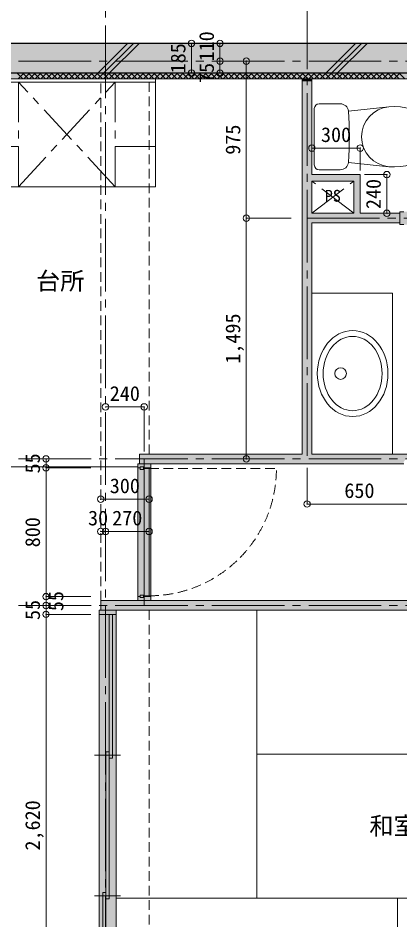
# Model space of a CAD drawing. Units: millimetres at full size, sheet at 1:50. Extents: x -9674 to 9699, y -6794 to 6791.
# Drawn here: x -3020 to -651, y -2091 to 3509 of the extents above; entities that cross this region are included whole.
import ezdxf
from ezdxf.enums import TextEntityAlignment as Align

# ---------------------------------------------------------------- set-up
doc = ezdxf.new("R2010")
doc.units = ezdxf.units.MM
doc.header["$LTSCALE"] = 50
doc.header["$PDMODE"] = 32
doc.header["$PDSIZE"] = 40
for name, pattern in [('CHAIN1', [8, 5, -1, 1, -1]), ('CHAIN2', [12, 9, -1, 1, -1]), ('DASHED1', [1.8, 1.2, -0.6])]:
    doc.linetypes.add(name, pattern=pattern)
for name, color, linetype, lineweight in [('1-0_芯', 7, 'CHAIN2', 9), ('1-1_躯体', 2, 'Continuous', 25), ('1-2_間仕切', 3, 'Continuous', 18), ('1-3_建具', 3, 'Continuous', 18), ('1-4_仕上げ', 4, 'Continuous', 9), ('1-5_設備', 7, 'Continuous', 9), ('1-7_その他', 7, 'DASHED1', 9), ('1-8_ハッチ', 4, 'Continuous', 9), ('1-A_文字', 7, 'Continuous', 9), ('1-B_寸法', 7, 'Continuous', 9), ('1-C_梁', 7, 'DASHED1', 9)]:
    doc.layers.add(name, color=color, linetype=linetype, lineweight=lineweight)
for name, color, linetype in [('4-0', 1, 'Continuous'), ('4-2', 4, 'Continuous'), ('4-F', 4, 'Continuous')]:
    doc.layers.add(name, color=color, linetype=linetype)
doc.styles.add('ＭＳ ゴシック', font='')
doc.styles.get('ＭＳ ゴシック').set_extended_font_data('MS Gothic')

msp = doc.modelspace()

# ---------------------------------------------------------------- linework, layer by layer
at = {"layer": '1-0_芯'}
for p, q in [((-2477.5, -4188.13), (-2477.5, 4241.87)), ((-1227.5, 4241.87), (-1227.5, 771.87)), ((-8417.5, 3241.87), (8192.5, 3241.87)), ((-1227.5, 2266.87), (122.5, 2266.87)), ((-8417.5, 771.87), (8192.5, 771.87)), ((-2237.5, -138.13), (-2237.5, 771.87)), ((-8417.5, -138.13), (2822.5, -138.13))]:
    msp.add_line(p, q, dxfattribs=at)
at = {"layer": '1-1_躯体'}
for p, q in [((6382.5, 3351.87), (-7017.5, 3351.87)), ((6082.5, 3166.87), (-6617.5, 3166.87))]:
    msp.add_line(p, q, dxfattribs=at)
at = {"layer": '1-2_間仕切'}
for p, q in [((-1257.5, 801.87), (-1257.5, 3131.87)), ((-1197.5, 2536.87), (-1197.5, 3131.87)), ((-897.5, 2536.87), (-1197.5, 2536.87)), ((-897.5, 2536.87), (-897.5, 2296.87)), ((-937.5, 2496.87), (-1197.5, 2496.87)), ((-1197.5, 2496.87), (-1197.5, 2296.87)), ((-937.5, 2496.87), (-937.5, 2296.87)), ((-1197.5, 2296.87), (-937.5, 2296.87)), ((-897.5, 2296.87), (-652.5, 2296.87)), ((-1197.5, 2236.87), (-652.5, 2236.87)), ((-1197.5, 2236.87), (-1197.5, 801.87)), ((-2267.5, 741.87), (-2267.5, 801.87)), ((-2267.5, 801.87), (-1257.5, 801.87)), ((-1197.5, 801.87), (-590, 801.87)), ((-627.5, 741.87), (-2267.5, 741.87)), ((-2507.5, -108.13), (242.5, -108.13)), ((-2507.5, -168.13), (-2507.5, -108.13)), ((-2507.5, -168.13), (-557.5, -168.13))]:
    msp.add_line(p, q, dxfattribs=at)
at = {"layer": '1-3_建具'}
for p, q in [((-652.5, 2226.87), (-652.5, 2306.87)), ((-627.5, 2306.87), (-652.5, 2306.87)), ((-627.5, 2226.87), (-652.5, 2226.87)), ((-2197.5, 741.87), (-2277.5, 741.87)), ((-2277.5, 741.87), (-2277.5, 716.87)), ((-2197.5, 741.87), (-2197.5, 716.87)), ((-2262.5, 716.87), (-2277.5, 716.87)), ((-2262.5, 706.87), (-2262.5, 721.87)), ((-2262.5, 721.87), (-2242.5, 721.87)), ((-2242.5, 706.87), (-2262.5, 706.87)), ((-2242.5, 721.87), (-2242.5, 706.87)), ((-2242.5, 716.87), (-2197.5, 716.87)), ((-2237.5, 711.87), (-2207.5, 711.87)), ((-2237.5, -78.13), (-2237.5, 711.87)), ((-2207.5, 711.87), (-2207.5, -78.13)), ((-2277.5, -83.13), (-2277.5, -108.13)), ((-2262.5, -83.13), (-2277.5, -83.13)), ((-2242.5, -73.13), (-2262.5, -73.13)), ((-2262.5, -88.13), (-2262.5, -73.13)), ((-2242.5, -88.13), (-2262.5, -88.13)), ((-2242.5, -88.13), (-2242.5, -73.13)), ((-2242.5, -83.13), (-2197.5, -83.13)), ((-2207.5, -78.13), (-2237.5, -78.13)), ((-2517.5, -193.13), (-2517.5, -168.13)), ((-2412.5, -168.13), (-2517.5, -168.13)), ((-2412.5, -193.13), (-2517.5, -193.13)), ((-2455, -1086.46), (-2455, -193.13)), ((-2435, -193.13), (-2435, -1086.46)), ((-2412.5, -193.13), (-2412.5, -168.13)), ((-2455, -1046.46), (-2475, -1046.46)), ((-2475, -1046.46), (-2475, -1959.8)), ((-2455, -1959.8), (-2455, -1046.46)), ((-2435, -1086.46), (-2455, -1086.46)), ((-2495, -1919.8), (-2475, -1919.8)), ((-2495, -2813.13), (-2495, -1919.8)), ((-2475, -1919.8), (-2475, -2813.13)), ((-2455, -1959.8), (-2475, -1959.8))]:
    msp.add_line(p, q, dxfattribs=at)
at = {"layer": '1-3_建具', "color": 7, "lineweight": 9}
for p, q in [((-2277.5, -83.13), (-2277.5, 716.87)), ((-2197.5, 716.87), (-2197.5, -83.13)), ((-2517.5, -2813.13), (-2517.5, -193.13)), ((-2412.5, -193.13), (-2412.5, -2813.13)), ((-2545, -1066.46), (-2385, -1066.46)), ((-2545, -1939.8), (-2385, -1939.8))]:
    msp.add_line(p, q, dxfattribs=at)
at = {"layer": '1-3_建具', "color": 7, "linetype": 'DASHED1', "lineweight": 9}
msp.add_line((-2207.5, 711.87), (-1417.5, 711.87), dxfattribs=at)
at = {"layer": '1-3_建具'}
msp.add_lwpolyline([(-2197.5, -83.13), (-2197.5, -108.13), (-2277.5, -108.13)], dxfattribs=at)
at = {"layer": '1-3_建具', "color": 7, "linetype": 'DASHED1', "lineweight": 9}
msp.add_arc((-2207.5, 711.87), 790, 270, 360, dxfattribs=at)
at = {"layer": '1-4_仕上げ'}
for p, q in [((-1540, -168.13), (-1540, -1954.8)), ((-1540, -1061.46), (205, -1061.46)), ((-2412.5, -1954.8), (1077.5, -1954.8)), ((-667.5, -1954.8), (-667.5, -2863.13))]:
    msp.add_line(p, q, dxfattribs=at)
at = {"layer": '1-5_設備'}
for p, q in [((-2167.5, 3111.87), (-3917.5, 3111.87)), ((-2167.5, 3131.87), (-2167.5, 2461.87)), ((-1152.5, 2976.87), (-1021.25, 2976.87)), ((-1182.5, 2596.87), (-1182.5, 2946.87)), ((-971.41, 2930.87), (-720.35, 2957.52)), ((-971.41, 2612.87), (-720.35, 2586.22)), ((-1152.5, 2566.87), (-1021.25, 2566.87)), ((-2167.5, 2461.87), (-3257.5, 2461.87)), ((-3110.93, 721.87), (-2277.5, 721.87))]:
    msp.add_line(p, q, dxfattribs=at)
at = {"layer": '1-5_設備', "linetype": 'CHAIN1'}
for p, q in [((-3017.5, 3111.87), (-3017.5, 2461.87)), ((-3017.5, 2461.87), (-2417.5, 3111.87)), ((-2417.5, 2461.87), (-3017.5, 3111.87)), ((-2417.5, 3111.87), (-2417.5, 2461.87)), ((-3017.5, 2711.87), (-3507.5, 2711.87)), ((-2167.5, 2711.87), (-2417.5, 2711.87))]:
    msp.add_line(p, q, dxfattribs=at)
at = {"layer": '1-5_設備'}
msp.add_lwpolyline([(-1197.5, 1801.87), (-697.5, 1801.87), (-697.5, 801.87)], dxfattribs=at)
msp.add_circle((-1019.26, 1301.87), 36, dxfattribs=at)
for centre, radius, start, end in [((-1152.5, 2946.87), 30, 90, 180), ((-1021.25, 2926.87), 50, 4.58408, 90), ((-2954.44, 2771.87), 1989.39, 355.41591, 4.58408), ((-703.23, 2771.87), 186.44, 95.269, 264.73099), ((-1152.5, 2596.87), 30, 180, 270), ((-1021.25, 2616.87), 50, 270, 355.41591)]:
    msp.add_arc(centre, radius, start, end, dxfattribs=at)
msp.add_ellipse((-685.31, 2771.87), major_axis=(250, 0), ratio=0.75, start_param=4.5717762, end_param=7.9945941, dxfattribs=at)
for major_axis, ratio in [((0, -267), 0.8202), ((0, -231), 0.7922)]:
    msp.add_ellipse((-944.86, 1301.87), major_axis=major_axis, ratio=ratio, dxfattribs=at)
at = {"layer": '1-7_その他', "color": 4, "linetype": 'CHAIN1'}
for p, q in [((-1197.5, 2296.87), (-937.5, 2496.87)), ((-937.5, 2296.87), (-1197.5, 2496.87))]:
    msp.add_line(p, q, dxfattribs=at)
at = {"layer": '1-8_ハッチ'}
for p, q in [((-2525.34, 3166.87), (-2340.34, 3351.87)), ((-2489.99, 3166.87), (-2304.99, 3351.87)), ((-2454.63, 3166.87), (-2269.63, 3351.87)), ((-1111.13, 3166.87), (-926.13, 3351.87)), ((-1075.77, 3166.87), (-890.77, 3351.87)), ((-1040.42, 3166.87), (-855.42, 3351.87)), ((-3025.45, 3166.87), (-2990.45, 3131.87)), ((-3019.96, 3131.87), (-2984.96, 3166.87)), ((-2990.09, 3166.87), (-2955.09, 3131.87)), ((-2984.6, 3131.87), (-2949.6, 3166.87)), ((-2954.74, 3166.87), (-2919.74, 3131.87)), ((-2949.25, 3131.87), (-2914.25, 3166.87)), ((-2919.38, 3166.87), (-2884.38, 3131.87)), ((-2913.89, 3131.87), (-2878.89, 3166.87)), ((-2884.03, 3166.87), (-2849.03, 3131.87)), ((-2878.54, 3131.87), (-2843.54, 3166.87)), ((-2848.67, 3166.87), (-2813.67, 3131.87)), ((-2843.18, 3131.87), (-2808.18, 3166.87)), ((-2813.32, 3166.87), (-2778.32, 3131.87)), ((-2807.83, 3131.87), (-2772.83, 3166.87)), ((-2777.96, 3166.87), (-2742.96, 3131.87)), ((-2772.47, 3131.87), (-2737.47, 3166.87)), ((-2742.6, 3166.87), (-2707.6, 3131.87)), ((-2737.12, 3131.87), (-2702.12, 3166.87)), ((-2707.25, 3166.87), (-2672.25, 3131.87)), ((-2701.76, 3131.87), (-2666.76, 3166.87)), ((-2671.89, 3166.87), (-2636.89, 3131.87)), ((-2666.41, 3131.87), (-2631.41, 3166.87)), ((-2636.54, 3166.87), (-2601.54, 3131.87)), ((-2631.05, 3131.87), (-2596.05, 3166.87)), ((-2601.18, 3166.87), (-2566.18, 3131.87)), ((-2595.7, 3131.87), (-2560.7, 3166.87)), ((-2565.83, 3166.87), (-2530.83, 3131.87)), ((-2560.34, 3131.87), (-2525.34, 3166.87)), ((-2530.47, 3166.87), (-2495.47, 3131.87)), ((-2524.99, 3131.87), (-2489.99, 3166.87)), ((-2495.12, 3166.87), (-2460.12, 3131.87)), ((-2489.63, 3131.87), (-2454.63, 3166.87)), ((-2459.76, 3166.87), (-2424.76, 3131.87)), ((-2454.27, 3131.87), (-2419.27, 3166.87)), ((-2424.41, 3166.87), (-2389.41, 3131.87)), ((-2418.92, 3131.87), (-2383.92, 3166.87)), ((-2389.05, 3166.87), (-2354.05, 3131.87)), ((-2383.56, 3131.87), (-2348.56, 3166.87)), ((-2353.7, 3166.87), (-2318.7, 3131.87)), ((-2348.21, 3131.87), (-2313.21, 3166.87)), ((-2318.34, 3166.87), (-2283.34, 3131.87)), ((-2312.85, 3131.87), (-2277.85, 3166.87)), ((-2282.99, 3166.87), (-2247.99, 3131.87)), ((-2277.5, 3131.87), (-2242.5, 3166.87)), ((-2247.63, 3166.87), (-2212.63, 3131.87)), ((-2242.14, 3131.87), (-2207.14, 3166.87)), ((-2212.27, 3166.87), (-2177.27, 3131.87)), ((-2206.79, 3131.87), (-2171.79, 3166.87)), ((-2176.92, 3166.87), (-2141.92, 3131.87)), ((-2171.43, 3131.87), (-2136.43, 3166.87)), ((-2141.56, 3166.87), (-2106.56, 3131.87)), ((-2136.08, 3131.87), (-2101.08, 3166.87)), ((-2106.21, 3166.87), (-2071.21, 3131.87)), ((-2100.72, 3131.87), (-2065.72, 3166.87)), ((-2070.85, 3166.87), (-2035.85, 3131.87)), ((-2065.37, 3131.87), (-2030.37, 3166.87)), ((-2035.5, 3166.87), (-2000.5, 3131.87)), ((-2030.01, 3131.87), (-1995.01, 3166.87)), ((-2000.14, 3166.87), (-1965.14, 3131.87)), ((-1994.66, 3131.87), (-1959.66, 3166.87)), ((-1964.79, 3166.87), (-1929.79, 3131.87)), ((-1959.3, 3131.87), (-1924.3, 3166.87)), ((-1929.43, 3166.87), (-1894.43, 3131.87)), ((-1923.94, 3131.87), (-1888.94, 3166.87)), ((-1894.08, 3166.87), (-1859.08, 3131.87)), ((-1888.59, 3131.87), (-1853.59, 3166.87)), ((-1858.72, 3166.87), (-1823.72, 3131.87)), ((-1853.23, 3131.87), (-1818.23, 3166.87)), ((-1823.37, 3166.87), (-1788.37, 3131.87)), ((-1817.88, 3131.87), (-1782.88, 3166.87)), ((-1788.01, 3166.87), (-1753.01, 3131.87)), ((-1782.52, 3131.87), (-1747.52, 3166.87)), ((-1752.66, 3166.87), (-1717.66, 3131.87)), ((-1747.17, 3131.87), (-1712.17, 3166.87)), ((-1717.3, 3166.87), (-1682.3, 3131.87)), ((-1711.81, 3131.87), (-1676.81, 3166.87)), ((-1681.94, 3166.87), (-1646.94, 3131.87)), ((-1676.46, 3131.87), (-1641.46, 3166.87)), ((-1646.59, 3166.87), (-1611.59, 3131.87)), ((-1641.1, 3131.87), (-1606.1, 3166.87)), ((-1611.23, 3166.87), (-1576.23, 3131.87)), ((-1605.75, 3131.87), (-1570.75, 3166.87)), ((-1575.88, 3166.87), (-1540.88, 3131.87)), ((-1570.39, 3131.87), (-1535.39, 3166.87)), ((-1540.52, 3166.87), (-1505.52, 3131.87)), ((-1535.04, 3131.87), (-1500.04, 3166.87)), ((-1505.17, 3166.87), (-1470.17, 3131.87)), ((-1499.68, 3131.87), (-1464.68, 3166.87)), ((-1469.81, 3166.87), (-1434.81, 3131.87)), ((-1464.33, 3131.87), (-1429.33, 3166.87)), ((-1434.46, 3166.87), (-1399.46, 3131.87)), ((-1428.97, 3131.87), (-1393.97, 3166.87)), ((-1399.1, 3166.87), (-1364.1, 3131.87)), ((-1393.61, 3131.87), (-1358.61, 3166.87)), ((-1363.75, 3166.87), (-1328.75, 3131.87)), ((-1358.26, 3131.87), (-1323.26, 3166.87)), ((-1328.39, 3166.87), (-1293.39, 3131.87)), ((-1322.9, 3131.87), (-1287.9, 3166.87)), ((-1293.04, 3166.87), (-1258.04, 3131.87)), ((-1287.55, 3131.87), (-1252.55, 3166.87)), ((-1257.68, 3166.87), (-1222.68, 3131.87)), ((-1252.19, 3131.87), (-1217.19, 3166.87)), ((-1222.33, 3166.87), (-1187.33, 3131.87)), ((-1216.84, 3131.87), (-1181.84, 3166.87)), ((-1186.97, 3166.87), (-1151.97, 3131.87)), ((-1181.48, 3131.87), (-1146.48, 3166.87)), ((-1151.61, 3166.87), (-1116.61, 3131.87)), ((-1146.13, 3131.87), (-1111.13, 3166.87)), ((-1116.26, 3166.87), (-1081.26, 3131.87)), ((-1110.77, 3131.87), (-1075.77, 3166.87)), ((-1080.9, 3166.87), (-1045.9, 3131.87)), ((-1075.42, 3131.87), (-1040.42, 3166.87)), ((-1045.55, 3166.87), (-1010.55, 3131.87)), ((-1040.06, 3131.87), (-1005.06, 3166.87)), ((-1010.19, 3166.87), (-975.19, 3131.87)), ((-1004.71, 3131.87), (-969.71, 3166.87)), ((-974.84, 3166.87), (-939.84, 3131.87)), ((-969.35, 3131.87), (-934.35, 3166.87)), ((-939.48, 3166.87), (-904.48, 3131.87)), ((-933.99, 3131.87), (-898.99, 3166.87)), ((-904.13, 3166.87), (-869.13, 3131.87)), ((-898.64, 3131.87), (-863.64, 3166.87)), ((-868.77, 3166.87), (-833.77, 3131.87)), ((-863.28, 3131.87), (-828.28, 3166.87)), ((-833.42, 3166.87), (-798.42, 3131.87)), ((-827.93, 3131.87), (-792.93, 3166.87)), ((-798.06, 3166.87), (-763.06, 3131.87)), ((-792.57, 3131.87), (-757.57, 3166.87)), ((-762.71, 3166.87), (-727.71, 3131.87)), ((-757.22, 3131.87), (-722.22, 3166.87)), ((-727.35, 3166.87), (-692.35, 3131.87)), ((-721.86, 3131.87), (-686.86, 3166.87)), ((-692, 3166.87), (-657, 3131.87)), ((-686.51, 3131.87), (-651.51, 3166.87)), ((-656.64, 3166.87), (-621.64, 3131.87)), ((6047.5, 3131.87), (-6582.5, 3131.87))]:
    msp.add_line(p, q, dxfattribs=at)
at = {"layer": '1-B_寸法'}
for p, q in [((-1944.1, 3166.87), (-1944.1, 3351.87)), ((-1767.58, 3241.87), (-1767.58, 3351.87)), ((-1767.58, 3166.87), (-1767.58, 3241.87)), ((-1604.24, 3241.87), (-1604.24, 2266.87)), ((-871.57, 2536.87), (-732.56, 2536.87)), ((-732.56, 2536.87), (-732.56, 2296.87)), ((-1326.75, 2266.87), (-1604.24, 2266.87)), ((-1604.24, 2266.87), (-1604.24, 771.87)), ((-2846.66, 716.87), (-2846.66, 771.87)), ((-2569.17, 716.87), (-2846.66, 716.87)), ((-2846.66, -83.13), (-2846.66, 716.87)), ((-2507.5, 521.64), (-2207.5, 521.64)), ((-2507.5, 321.64), (-2477.5, 321.64)), ((-2477.5, 321.64), (-2207.5, 321.64)), ((-2569.17, -83.13), (-2846.66, -83.13)), ((-2846.66, -138.13), (-2846.66, -83.13)), ((-2846.66, -193.13), (-2846.66, -2813.13))]:
    msp.add_line(p, q, dxfattribs=at)
for points in [[(-897.5, 2562.8), (-897.5, 2701.81), (-1197.5, 2701.81)], [(-2237.5, 817.75), (-2237.5, 1094.76), (-2477.5, 1094.76)], [(-1227.5, 715.99), (-1227.5, 491.87), (-577.5, 491.87)], [(-2569.17, -193.13), (-2846.66, -193.13), (-2846.66, -138.13)]]:
    msp.add_lwpolyline(points, dxfattribs=at)
at = {"layer": '1-B_寸法', "color": 3}
for p in [(-1944.1, 3351.87), (-1767.58, 3351.87), (-1767.58, 3241.87), (-1604.24, 3241.87), (-1944.1, 3166.87), (-1767.58, 3166.87), (-1197.5, 2701.81), (-897.5, 2701.81), (-732.56, 2536.87), (-732.56, 2296.87), (-1604.24, 2266.87), (-2477.5, 1094.76), (-2237.5, 1094.76), (-2846.66, 771.87), (-1604.24, 771.87), (-2846.66, 716.87), (-2507.5, 521.64), (-2207.5, 521.64), (-1227.5, 491.87), (-2507.5, 321.64), (-2477.5, 321.64), (-2207.5, 321.64), (-2846.66, -83.13), (-2846.66, -138.13), (-2846.66, -193.13)]:
    msp.add_point(p, dxfattribs=at)
at = {"layer": '1-C_梁'}
for p, q in [((-2507.5, -108.13), (-2507.5, 3111.87)), ((-2207.5, 801.87), (-2207.5, 3111.87)), ((-2207.5, -168.13), (-2207.5, -2863.13))]:
    msp.add_line(p, q, dxfattribs=at)
at = {"layer": '4-0'}
msp.add_solid([(-6917.5, 3351.87), (-6617.5, 3166.87), (6382.5, 3351.87), (6182.5, 3166.87)], dxfattribs=at)
at = {"layer": '4-2'}
for points in [[(-1197.5, 3131.87), (-1197.5, 3116.87), (-1257.5, 3131.87), (-1257.5, 3116.87)], [(-1257.5, 3116.87), (-1197.5, 3116.87), (-1257.5, 801.87), (-1197.5, 801.87)], [(-1197.5, 2496.87), (-1197.5, 2536.87), (-897.5, 2536.87)], [(-937.5, 2496.87), (-1197.5, 2496.87), (-897.5, 2536.87)], [(-937.5, 2496.87), (-897.5, 2536.87), (-897.5, 2296.87)], [(-897.5, 2296.87), (-937.5, 2296.87), (-937.5, 2496.87)], [(-652.5, 2296.87), (-652.5, 2236.87), (-1197.5, 2236.87)], [(-652.5, 2296.87), (-1197.5, 2236.87), (-1197.5, 2296.87)], [(-652.5, 2306.87), (-2.5, 2306.87), (-652.5, 2226.87), (-2.5, 2226.87)], [(-627.5, 754.37), (-2267.5, 741.87), (-2267.5, 801.87)], [(-627.5, 754.37), (-2267.5, 801.87), (-590, 801.87)], [(-2277.5, 741.87), (-2197.5, 741.87), (-2277.5, -108.13), (-2197.5, -108.13)], [(-627.5, 754.37), (-627.5, 741.87), (-2267.5, 741.87)], [(-2507.5, -168.13), (-2507.5, -108.13), (242.5, -108.13)], [(242.5, -108.13), (-557.5, -168.13), (-2507.5, -168.13)], [(-2517.5, -168.13), (-2412.5, -168.13), (-2517.5, -2813.13), (-2412.5, -2813.13)]]:
    msp.add_solid(points, dxfattribs=at)
at = {"layer": '4-F'}
msp.add_solid([(6047.5, 3131.87), (6082.5, 3166.87), (-6582.5, 3131.87), (-6617.5, 3166.87)], dxfattribs=at)

# ---------------------------------------------------------------- texts
at = {"layer": '1-A_文字', "style": 'ＭＳ ゴシック'}
for s, height, p in [('PS', 73.31, (-1117.5, 2346.87)), ('台所', 110, (-2908.76, 1788.41)), ('和室1', 110, (-841.04, -1594.7))]:
    msp.add_text(s, height=height, dxfattribs=at).set_placement(p, align=Align.BOTTOM_LEFT)
at = {"layer": '1-B_寸法', "style": 'ＭＳ ゴシック'}
for s, p in [('110', (-1777.58, 3239.89)), ('185', (-1954.1, 3165.62)), ('75', (-1777.58, 3105.99)), ('975', (-1614.24, 2660.62)), ('240', (-742.56, 2323.12)), ('1,495', (-1614.24, 1363.12)), ('55', (-2856.66, 681.87)), ('800', (-2856.66, 223.12)), ('55', (-2711.66, -173.13)), ('55', (-2856.66, -228.13)), ('2,620', (-2856.66, -1659.38))]:
    msp.add_text(s, height=91.64, rotation=90, dxfattribs=at).set_placement(p, align=Align.BOTTOM_LEFT)
for s, p in [('300', (-1141.25, 2711.81)), ('240', (-2451.25, 1104.76)), ('300', (-2451.25, 531.64)), ('650', (-996.25, 501.87)), ('30', (-2586.26, 331.64)), ('270', (-2436.25, 331.64))]:
    msp.add_text(s, height=91.64, dxfattribs=at).set_placement(p, align=Align.BOTTOM_LEFT)

doc.saveas('drawing.dxf')
